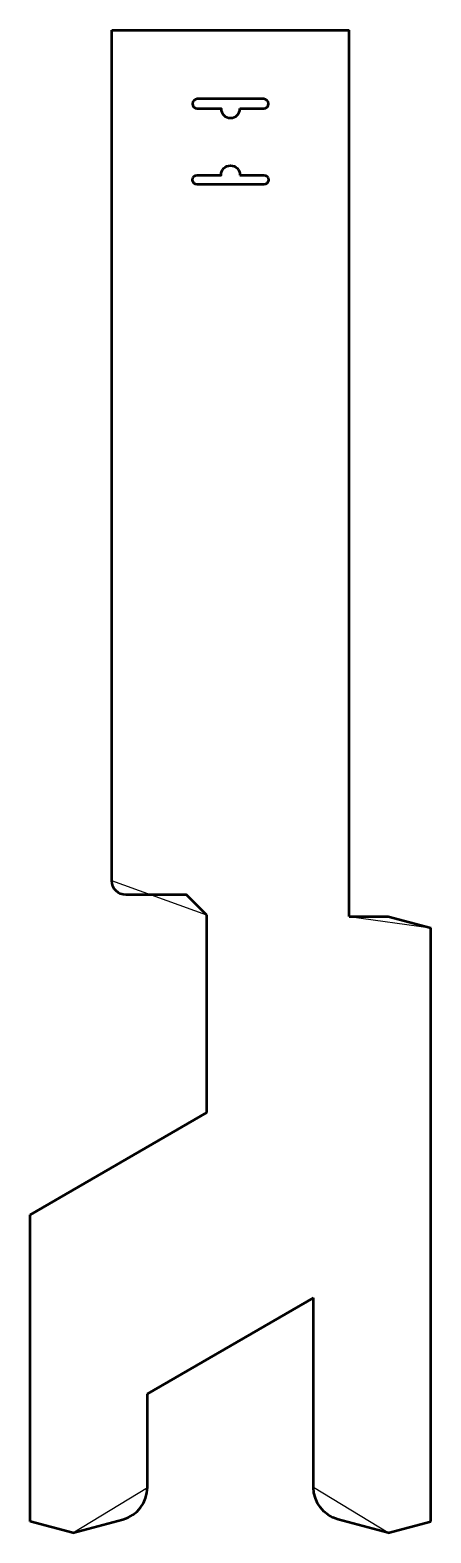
# Model space of a CAD drawing. Header units: centimetres. Extents: x -2.7 to 2.7, y -10.2 to 10.2.
import ezdxf

# ---------------------------------------------------------------- set-up
doc = ezdxf.new("R2010")
doc.units = ezdxf.units.CM
doc.header["$MEASUREMENT"] = 0
doc.layers.add('Camada 1', color=7, linetype='Continuous')

msp = doc.modelspace()

# ---------------------------------------------------------------- linework, layer by layer
at = {"layer": 'Camada 1', "lineweight": 53}
for points in [[(-1.60808, -1.34313), (-1.60808, -1.34313), (-1.60808, 10.17074), (-1.60808, 10.17074)], [(-1.60808, 10.17074), (-1.60808, 10.17074), (1.60806, 10.17069), (1.60806, 10.17069)], [(1.60806, -1.8256), (1.60806, -1.8256), (1.60806, 10.17069), (1.60806, 10.17069)], [(-0.32165, -4.48209), (-0.32165, -4.48209), (-0.32165, -1.80959), (-0.32165, -1.80959)], [(2.71772, -10.01644), (2.71772, -10.01644), (2.71772, -1.9808), (2.71772, -1.9808)], [(-0.32165, -4.48209), (-0.32165, -4.48209), (-2.71772, -5.86542), (-2.71772, -5.86542)], [(-2.71772, -10.01644), (-2.71772, -10.01644), (-2.71772, -5.86542), (-2.71772, -5.86542)], [(1.12562, -6.98889), (1.12562, -6.98889), (-1.12572, -8.28863), (-1.12572, -8.28863)], [(1.12562, -9.55466), (1.12562, -9.55466), (1.12562, -6.98889), (1.12562, -6.98889)], [(-1.12572, -9.55466), (-1.12572, -9.55466), (-1.12572, -8.28863), (-1.12572, -8.28863)], [(-2.13881, -10.17164), (-2.13881, -10.17164), (-2.71772, -10.01644), (-2.71772, -10.01644)], [(2.13873, -10.17164), (2.13873, -10.17164), (2.71772, -10.01644), (2.71772, -10.01644)]]:
    msp.add_open_spline(points, degree=3, dxfattribs=at)
at = {"layer": 'Camada 1', "color": 7, "lineweight": 53}
for points in [[(0.12861, 9.10947), (0.12861, 9.0383), (0.07098, 8.9807), (-0.00003, 8.9807), (-0.00003, 8.9807), (-0.07107, 8.9807), (-0.12864, 9.0383), (-0.12864, 9.10947), (-0.12864, 9.10947), (-0.12864, 9.10947), (-0.45029, 9.10947), (-0.45029, 9.10947), (-0.45029, 9.10947), (-0.4858, 9.10947), (-0.51464, 9.1382), (-0.51464, 9.17374), (-0.51464, 9.17374), (-0.51464, 9.20925), (-0.4858, 9.23806), (-0.45029, 9.23806), (-0.45029, 9.23806), (-0.45029, 9.23806), (0.45021, 9.23806), (0.45021, 9.23806), (0.45021, 9.23806), (0.48577, 9.23806), (0.51461, 9.20925), (0.51461, 9.17374), (0.51461, 9.17374), (0.51461, 9.13821), (0.48577, 9.10947), (0.45021, 9.10947), (0.45021, 9.10947), (0.45021, 9.10947), (0.12861, 9.10947), (0.12861, 9.10947)], [(0.12861, 8.2088), (0.12861, 8.27992), (0.07098, 8.33749), (-0.00003, 8.33749), (-0.00003, 8.33749), (-0.07107, 8.33749), (-0.12864, 8.27992), (-0.12864, 8.2088), (-0.12864, 8.2088), (-0.12864, 8.2088), (-0.45029, 8.2088), (-0.45029, 8.2088), (-0.45029, 8.2088), (-0.4858, 8.2088), (-0.51464, 8.18007), (-0.51464, 8.14456), (-0.51464, 8.14456), (-0.51464, 8.10908), (-0.4858, 8.08016), (-0.45029, 8.08016), (-0.45029, 8.08016), (-0.45029, 8.08016), (0.45021, 8.08016), (0.45021, 8.08016), (0.45021, 8.08016), (0.48577, 8.08016), (0.51461, 8.10905), (0.51461, 8.14456), (0.51461, 8.14456), (0.51461, 8.18007), (0.48577, 8.2088), (0.45021, 8.2088), (0.45021, 8.2088), (0.45021, 8.2088), (0.12861, 8.2088), (0.12861, 8.2088)]]:
    msp.add_open_spline(points, degree=3, knots=[0, 0, 0, 0, 0.1, 0.1, 0.1, 0.1, 0.2, 0.2, 0.2, 0.2, 0.3, 0.3, 0.3, 0.3, 0.4, 0.4, 0.4, 0.4, 0.5, 0.5, 0.5, 0.5, 0.6, 0.6, 0.6, 0.6, 0.7, 0.7, 0.7, 0.7, 0.8, 0.8, 0.8, 0.8, 1, 1, 1, 1], dxfattribs=at)
at = {"layer": 'Camada 1', "color": 7}
for points, knots in [([(-0.32165, -1.80959), (-0.32165, -1.80959), (-0.59507, -1.53609), (-0.59507, -1.53609), (-0.59507, -1.53609), (-0.59507, -1.53609), (-1.41515, -1.53609), (-1.41515, -1.53609), (-1.41515, -1.53609), (-1.52178, -1.53609), (-1.60808, -1.44976), (-1.60808, -1.34313), (-1.60808, -1.34313), (-1.60808, -1.34313), (-0.32165, -1.80959), (-0.32165, -1.80959)], [0, 0, 0, 0, 0.2, 0.2, 0.2, 0.2, 0.4, 0.4, 0.4, 0.4, 0.6, 0.6, 0.6, 0.6, 1, 1, 1, 1]), ([(-0.32165, -1.80959), (-0.32165, -1.80959), (-0.32165, -1.80959), (-0.32165, -1.80959), (-0.32165, -1.80959), (-0.32165, -1.80959), (-0.32165, -1.80959), (-0.32165, -1.80959)], [0, 0, 0, 0, 0.33333333, 0.33333333, 0.33333333, 0.33333333, 1, 1, 1, 1]), ([(1.60806, -1.8256), (1.60806, -1.8256), (2.13873, -1.8256), (2.13873, -1.8256), (2.13873, -1.8256), (2.13873, -1.8256), (2.71772, -1.9808), (2.71772, -1.9808), (2.71772, -1.9808), (2.71772, -1.9808), (1.60806, -1.8256), (1.60806, -1.8256)], [0, 0, 0, 0, 0.25, 0.25, 0.25, 0.25, 0.5, 0.5, 0.5, 0.5, 1, 1, 1, 1]), ([(-2.13881, -10.17164), (-2.13881, -10.17164), (-1.45944, -9.98966), (-1.45944, -9.98966), (-1.45944, -9.98966), (-1.26259, -9.93682), (-1.12569, -9.75847), (-1.12569, -9.55468), (-1.12569, -9.55468), (-1.12569, -9.55468), (-2.13881, -10.17164), (-2.13881, -10.17164)], [0, 0, 0, 0, 0.25, 0.25, 0.25, 0.25, 0.5, 0.5, 0.5, 0.5, 1, 1, 1, 1]), ([(2.13873, -10.17164), (2.13873, -10.17164), (1.45939, -9.98966), (1.45939, -9.98966), (1.45939, -9.98966), (1.26251, -9.93682), (1.12562, -9.75847), (1.12562, -9.55468), (1.12562, -9.55468), (1.12562, -9.55468), (2.13873, -10.17164), (2.13873, -10.17164)], [0, 0, 0, 0, 0.25, 0.25, 0.25, 0.25, 0.5, 0.5, 0.5, 0.5, 1, 1, 1, 1]), ([(-2.13881, -10.17164), (-2.13881, -10.17164), (-2.13881, -10.17164), (-2.13881, -10.17164), (-2.13881, -10.17164), (-2.13881, -10.17164), (-2.13881, -10.17164), (-2.13881, -10.17164)], [0, 0, 0, 0, 0.33333333, 0.33333333, 0.33333333, 0.33333333, 1, 1, 1, 1]), ([(2.13873, -10.17164), (2.13873, -10.17164), (2.13873, -10.17164), (2.13873, -10.17164), (2.13873, -10.17164), (2.13873, -10.17164), (2.13873, -10.17164), (2.13873, -10.17164)], [0, 0, 0, 0, 0.33333333, 0.33333333, 0.33333333, 0.33333333, 1, 1, 1, 1])]:
    msp.add_open_spline(points, degree=3, knots=knots, dxfattribs=at)
at = {"layer": 'Camada 1', "lineweight": 53}
for points, knots in [([(-0.32165, -1.80959), (-0.32165, -1.80959), (-0.59507, -1.53609), (-0.59507, -1.53609), (-0.59507, -1.53609), (-0.59507, -1.53609), (-1.41515, -1.53609), (-1.41515, -1.53609), (-1.41515, -1.53609), (-1.52178, -1.53609), (-1.60808, -1.44976), (-1.60808, -1.34313)], [0, 0, 0, 0, 0.25, 0.25, 0.25, 0.25, 0.5, 0.5, 0.5, 0.5, 1, 1, 1, 1]), ([(-0.32165, -1.80959), (-0.32165, -1.80959), (-0.32165, -1.80959), (-0.32165, -1.80959), (-0.32165, -1.80959), (-0.32165, -1.80959), (-0.32165, -1.80959), (-0.32165, -1.80959)], [0, 0, 0, 0, 0.33333333, 0.33333333, 0.33333333, 0.33333333, 1, 1, 1, 1]), ([(1.60806, -1.8256), (1.60806, -1.8256), (2.13873, -1.8256), (2.13873, -1.8256), (2.13873, -1.8256), (2.13873, -1.8256), (2.71772, -1.9808), (2.71772, -1.9808)], [0, 0, 0, 0, 0.33333333, 0.33333333, 0.33333333, 0.33333333, 1, 1, 1, 1]), ([(-2.13881, -10.17164), (-2.13881, -10.17164), (-1.45944, -9.98966), (-1.45944, -9.98966), (-1.45944, -9.98966), (-1.26259, -9.93682), (-1.12569, -9.75847), (-1.12569, -9.55468)], [0, 0, 0, 0, 0.33333333, 0.33333333, 0.33333333, 0.33333333, 1, 1, 1, 1]), ([(2.13873, -10.17164), (2.13873, -10.17164), (1.45939, -9.98966), (1.45939, -9.98966), (1.45939, -9.98966), (1.26251, -9.93682), (1.12562, -9.75847), (1.12562, -9.55468)], [0, 0, 0, 0, 0.33333333, 0.33333333, 0.33333333, 0.33333333, 1, 1, 1, 1]), ([(-2.13881, -10.17164), (-2.13881, -10.17164), (-2.13881, -10.17164), (-2.13881, -10.17164), (-2.13881, -10.17164), (-2.13881, -10.17164), (-2.13881, -10.17164), (-2.13881, -10.17164)], [0, 0, 0, 0, 0.33333333, 0.33333333, 0.33333333, 0.33333333, 1, 1, 1, 1]), ([(2.13873, -10.17164), (2.13873, -10.17164), (2.13873, -10.17164), (2.13873, -10.17164), (2.13873, -10.17164), (2.13873, -10.17164), (2.13873, -10.17164), (2.13873, -10.17164)], [0, 0, 0, 0, 0.33333333, 0.33333333, 0.33333333, 0.33333333, 1, 1, 1, 1])]:
    msp.add_open_spline(points, degree=3, knots=knots, dxfattribs=at)

doc.saveas('drawing.dxf')
